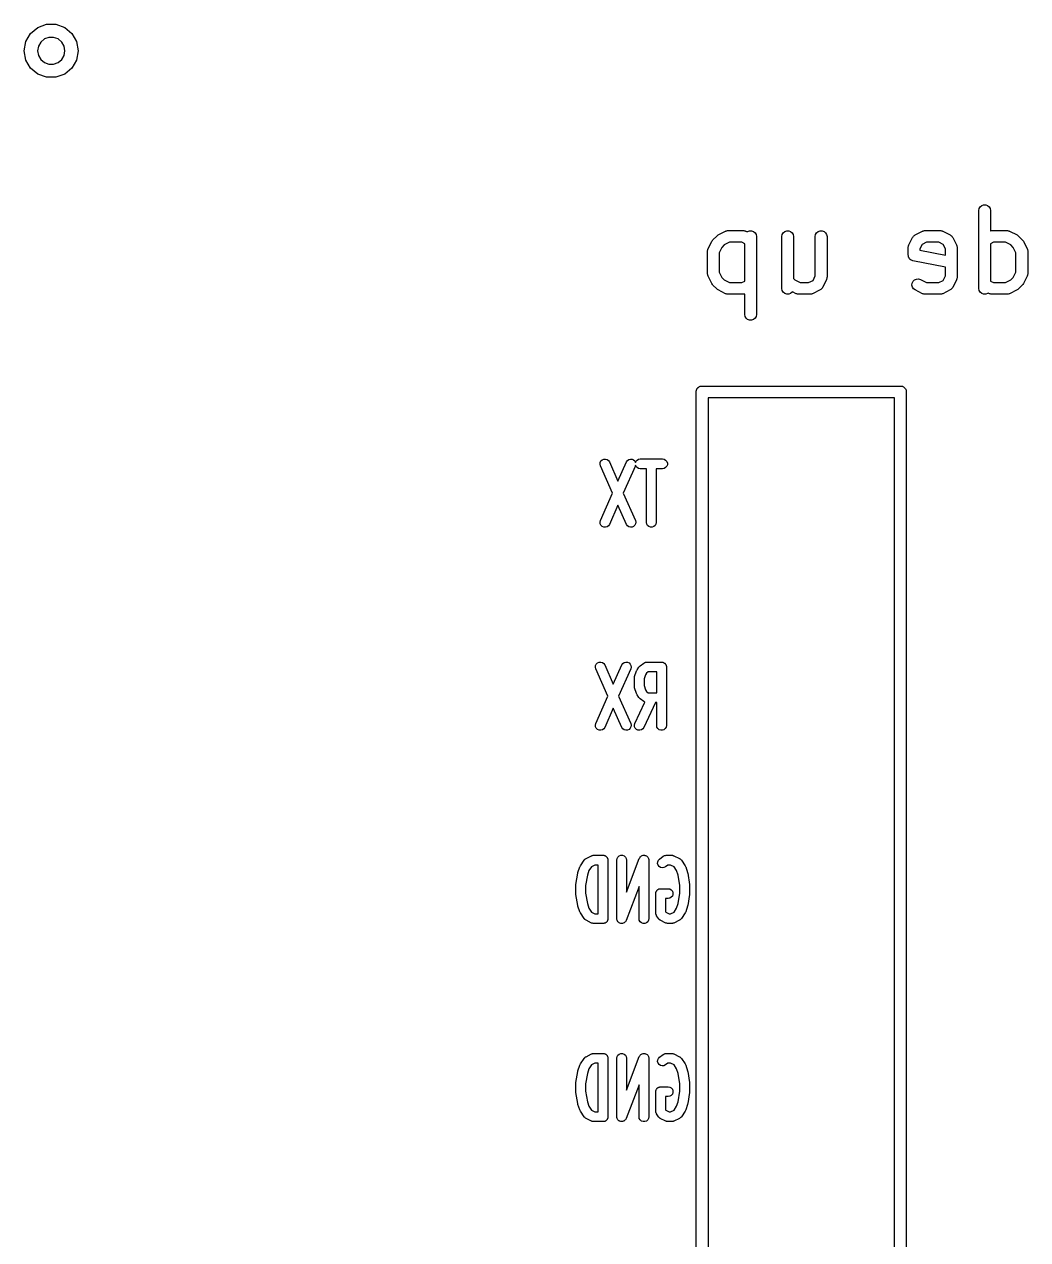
# Model space of a CAD drawing. Extents: x 61 to 195, y -137 to -62.
# Drawn here: x 166.91 to 179.76, y -82.64 to -67.06 of the extents above; entities that cross this region are included whole.
import ezdxf

# ---------------------------------------------------------------- set-up
doc = ezdxf.new("R2010")
doc.units = 0
doc.header["$MEASUREMENT"] = 0
doc.layers.add('BLACK', color=7, linetype='CONTINUOUS')

msp = doc.modelspace()

# ---------------------------------------------------------------- linework, layer by layer
at = {"layer": 'BLACK', "linetype": 'CONTINUOUS'}
for p, q in [((166.986, -67.1782), (167.077, -67.1012)), ((167.077, -67.1012), (167.19, -67.0602)), ((167.19, -67.0602), (167.31, -67.0602)), ((167.31, -67.0602), (167.422, -67.1012)), ((167.422, -67.1012), (167.514, -67.1782)), ((166.905, -67.4), (166.926, -67.282)), ((166.926, -67.282), (166.986, -67.1782)), ((167.116, -67.2875), (167.086, -67.3401)), ((167.162, -67.2484), (167.116, -67.2875)), ((167.22, -67.2277), (167.162, -67.2484)), ((167.28, -67.2277), (167.22, -67.2277)), ((167.338, -67.2484), (167.28, -67.2277)), ((167.384, -67.2875), (167.338, -67.2484)), ((167.414, -67.3401), (167.384, -67.2875)), ((167.514, -67.1782), (167.574, -67.282)), ((167.574, -67.282), (167.595, -67.4)), ((166.926, -67.518), (166.905, -67.4)), ((167.086, -67.3401), (167.075, -67.4)), ((167.075, -67.4), (167.086, -67.4599)), ((167.086, -67.4599), (167.116, -67.5125)), ((167.384, -67.5125), (167.414, -67.4599)), ((167.425, -67.4), (167.414, -67.3401)), ((167.414, -67.4599), (167.425, -67.4)), ((167.595, -67.4), (167.574, -67.518)), ((166.986, -67.6218), (166.926, -67.518)), ((167.116, -67.5125), (167.162, -67.5516)), ((167.162, -67.5516), (167.22, -67.5723)), ((167.22, -67.5723), (167.28, -67.5723)), ((167.28, -67.5723), (167.338, -67.5516)), ((167.338, -67.5516), (167.384, -67.5125)), ((167.574, -67.518), (167.514, -67.6218)), ((167.077, -67.6988), (166.986, -67.6218)), ((167.19, -67.7398), (167.077, -67.6988)), ((167.31, -67.7398), (167.19, -67.7398)), ((167.422, -67.6988), (167.31, -67.7398)), ((167.514, -67.6218), (167.422, -67.6988)), ((179.135, -69.4464), (179.14, -69.4207)), ((179.135, -70.4464), (179.135, -69.4464)), ((179.14, -69.4207), (179.153, -69.3982)), ((179.153, -69.3982), (179.173, -69.3814)), ((179.173, -69.3814), (179.197, -69.3725)), ((179.197, -69.3725), (179.223, -69.3725)), ((179.223, -69.3725), (179.248, -69.3814)), ((179.248, -69.3814), (179.268, -69.3982)), ((179.268, -69.3982), (179.281, -69.4207)), ((179.281, -69.4207), (179.285, -69.4464)), ((179.285, -69.4464), (179.285, -69.7083)), ((175.729, -69.8219), (175.776, -69.7743)), ((175.776, -69.7743), (175.786, -69.7674)), ((175.786, -69.7674), (175.796, -69.7603)), ((175.796, -69.7603), (175.891, -69.7126)), ((175.891, -69.7126), (175.895, -69.7114)), ((175.895, -69.7114), (175.899, -69.7092)), ((175.899, -69.7092), (175.907, -69.7077)), ((175.907, -69.7077), (175.916, -69.7052)), ((175.916, -69.7052), (175.92, -69.7055)), ((175.92, -69.7055), (175.924, -69.7047)), ((175.924, -69.7047), (176.115, -69.7047)), ((176.115, -69.7047), (176.119, -69.7055)), ((176.119, -69.7055), (176.124, -69.7052)), ((176.124, -69.7052), (176.132, -69.7077)), ((176.132, -69.7077), (176.141, -69.7092)), ((176.141, -69.7092), (176.144, -69.7114)), ((176.144, -69.7114), (176.148, -69.7126)), ((176.148, -69.7126), (176.165, -69.721)), ((176.165, -69.721), (176.173, -69.7148)), ((176.173, -69.7148), (176.197, -69.7059)), ((176.197, -69.7059), (176.223, -69.7059)), ((176.223, -69.7059), (176.248, -69.7148)), ((176.248, -69.7148), (176.268, -69.7315)), ((176.268, -69.7315), (176.281, -69.7541)), ((176.281, -69.7541), (176.285, -69.7797)), ((176.285, -69.7797), (176.285, -70.7797)), ((176.611, -69.7797), (176.616, -69.7541)), ((176.611, -70.4464), (176.611, -69.7797)), ((176.616, -69.7541), (176.629, -69.7315)), ((176.629, -69.7315), (176.649, -69.7148)), ((176.649, -69.7148), (176.673, -69.7059)), ((176.673, -69.7059), (176.699, -69.7059)), ((176.699, -69.7059), (176.724, -69.7148)), ((176.724, -69.7148), (176.744, -69.7315)), ((176.744, -69.7315), (176.757, -69.7541)), ((176.757, -69.7541), (176.761, -69.7797)), ((176.761, -69.7797), (176.761, -70.3201)), ((177.04, -69.7797), (177.044, -69.7541)), ((177.04, -70.2858), (177.04, -69.7797)), ((177.044, -69.7541), (177.057, -69.7315)), ((177.057, -69.7315), (177.077, -69.7148)), ((177.077, -69.7148), (177.102, -69.7059)), ((177.102, -69.7059), (177.128, -69.7059)), ((177.128, -69.7059), (177.152, -69.7148)), ((177.152, -69.7148), (177.172, -69.7315)), ((177.172, -69.7315), (177.185, -69.7541)), ((177.185, -69.7541), (177.19, -69.7797)), ((177.19, -69.7797), (177.19, -70.3035)), ((178.238, -69.889), (178.286, -69.7938)), ((178.286, -69.7938), (178.292, -69.785)), ((178.292, -69.785), (178.299, -69.7758)), ((178.299, -69.7758), (178.3, -69.7745)), ((178.3, -69.7745), (178.301, -69.7729)), ((178.301, -69.7729), (178.311, -69.7668)), ((178.311, -69.7668), (178.319, -69.7603)), ((178.319, -69.7603), (178.415, -69.7126)), ((178.415, -69.7126), (178.419, -69.7114)), ((178.419, -69.7114), (178.423, -69.7092)), ((178.423, -69.7092), (178.431, -69.7077)), ((178.431, -69.7077), (178.44, -69.7052)), ((178.44, -69.7052), (178.444, -69.7055)), ((178.444, -69.7055), (178.448, -69.7047)), ((178.448, -69.7047), (178.639, -69.7047)), ((178.639, -69.7047), (178.643, -69.7055)), ((178.643, -69.7055), (178.647, -69.7052)), ((178.647, -69.7052), (178.656, -69.7077)), ((178.656, -69.7077), (178.664, -69.7092)), ((178.664, -69.7092), (178.668, -69.7114)), ((178.668, -69.7114), (178.672, -69.7126)), ((178.672, -69.7126), (178.768, -69.7603)), ((178.768, -69.7603), (178.776, -69.7668)), ((178.776, -69.7668), (178.786, -69.7729)), ((178.786, -69.7729), (178.787, -69.7745)), ((178.787, -69.7745), (178.788, -69.7758)), ((178.788, -69.7758), (178.795, -69.785)), ((178.795, -69.785), (178.801, -69.7938)), ((178.801, -69.7938), (178.849, -69.889)), ((179.285, -69.7083), (179.288, -69.7077)), ((179.288, -69.7077), (179.297, -69.7052)), ((179.297, -69.7052), (179.301, -69.7055)), ((179.301, -69.7055), (179.305, -69.7047)), ((179.305, -69.7047), (179.496, -69.7047)), ((179.496, -69.7047), (179.5, -69.7055)), ((179.5, -69.7055), (179.504, -69.7052)), ((179.504, -69.7052), (179.513, -69.7077)), ((179.513, -69.7077), (179.522, -69.7092)), ((179.522, -69.7092), (179.525, -69.7114)), ((179.525, -69.7114), (179.529, -69.7126)), ((179.529, -69.7126), (179.625, -69.7603)), ((179.625, -69.7603), (179.634, -69.7674)), ((179.634, -69.7674), (179.644, -69.7743)), ((179.644, -69.7743), (179.692, -69.8219)), ((175.659, -69.9616), (175.662, -69.9532)), ((175.662, -69.9532), (175.663, -69.9445)), ((175.663, -69.9445), (175.666, -69.9408)), ((175.666, -69.9408), (175.667, -69.9366)), ((175.667, -69.9366), (175.715, -69.8414)), ((175.715, -69.8414), (175.722, -69.8318)), ((175.722, -69.8318), (175.729, -69.8219)), ((175.843, -69.9194), (175.809, -69.9879)), ((175.874, -69.889), (175.843, -69.9194)), ((175.942, -69.8547), (175.874, -69.889)), ((176.097, -69.8547), (175.942, -69.8547)), ((176.135, -69.8737), (176.097, -69.8547)), ((176.135, -70.3524), (176.135, -69.8737)), ((178.23, -69.9226), (178.231, -69.9183)), ((178.23, -70.0178), (178.23, -69.9226)), ((178.231, -69.914), (178.233, -69.9056)), ((178.231, -69.9183), (178.231, -69.914)), ((178.233, -69.9056), (178.235, -69.8969)), ((178.235, -69.8969), (178.237, -69.8932)), ((178.237, -69.8932), (178.238, -69.889)), ((178.409, -69.8832), (178.38, -69.9403)), ((178.38, -69.9403), (178.38, -69.9563)), ((178.466, -69.8547), (178.409, -69.8832)), ((178.621, -69.8547), (178.466, -69.8547)), ((178.678, -69.8832), (178.621, -69.8547)), ((178.707, -69.9403), (178.678, -69.8832)), ((178.707, -70.0216), (178.707, -69.9403)), ((178.849, -69.889), (178.85, -69.8932)), ((178.85, -69.8932), (178.852, -69.8969)), ((178.852, -69.8969), (178.854, -69.9056)), ((178.854, -69.9056), (178.856, -69.914)), ((178.856, -69.914), (178.856, -69.9183)), ((178.856, -69.9183), (178.857, -69.9226)), ((178.857, -69.9226), (178.857, -70.3035)), ((179.323, -69.8547), (179.285, -69.8737)), ((179.285, -69.8737), (179.285, -70.3524)), ((179.478, -69.8547), (179.323, -69.8547)), ((179.547, -69.889), (179.478, -69.8547)), ((179.577, -69.9194), (179.547, -69.889)), ((179.611, -69.9879), (179.577, -69.9194)), ((179.692, -69.8219), (179.699, -69.8318)), ((179.699, -69.8318), (179.706, -69.8414)), ((179.706, -69.8414), (179.753, -69.9366)), ((179.753, -69.9366), (179.755, -69.9408)), ((179.755, -69.9408), (179.757, -69.9445)), ((179.757, -69.9445), (179.758, -69.9532)), ((179.758, -69.9532), (179.761, -69.9616)), ((175.66, -69.9659), (175.659, -69.9616)), ((175.659, -69.9702), (175.66, -69.9659)), ((175.659, -70.2559), (175.659, -69.9702)), ((175.809, -69.9879), (175.809, -70.2382)), ((178.233, -70.0298), (178.23, -70.0178)), ((178.234, -70.0418), (178.233, -70.0298)), ((178.235, -70.0426), (178.234, -70.0418)), ((178.235, -70.0435), (178.235, -70.0426)), ((178.241, -70.054), (178.235, -70.0435)), ((178.247, -70.0647), (178.241, -70.054)), ((178.248, -70.0653), (178.247, -70.0647)), ((178.248, -70.066), (178.248, -70.0653)), ((178.257, -70.0738), (178.248, -70.066)), ((178.266, -70.0819), (178.257, -70.0738)), ((178.267, -70.0822), (178.266, -70.0819)), ((178.268, -70.0828), (178.267, -70.0822)), ((178.279, -70.0869), (178.268, -70.0828)), ((178.291, -70.0914), (178.279, -70.0869)), ((178.707, -70.1745), (178.291, -70.0914)), ((178.38, -69.9563), (178.707, -70.0216)), ((179.611, -70.2382), (179.611, -69.9879)), ((179.761, -69.9616), (179.761, -69.9659)), ((179.761, -69.9659), (179.761, -69.9702)), ((179.761, -69.9702), (179.761, -70.2559)), ((175.66, -70.2602), (175.659, -70.2559)), ((175.659, -70.2645), (175.66, -70.2602)), ((175.662, -70.2729), (175.659, -70.2645)), ((175.809, -70.2382), (175.843, -70.3067)), ((178.707, -70.2858), (178.707, -70.1745)), ((179.577, -70.3067), (179.611, -70.2382)), ((179.761, -70.2645), (179.758, -70.2729)), ((179.761, -70.2559), (179.761, -70.2602)), ((179.761, -70.2602), (179.761, -70.2645)), ((175.663, -70.2816), (175.662, -70.2729)), ((175.666, -70.2853), (175.663, -70.2816)), ((175.667, -70.2894), (175.666, -70.2853)), ((175.715, -70.3847), (175.667, -70.2894)), ((175.722, -70.3943), (175.715, -70.3847)), ((175.729, -70.4042), (175.722, -70.3943)), ((175.776, -70.4518), (175.729, -70.4042)), ((175.843, -70.3067), (175.874, -70.3371)), ((175.874, -70.3371), (175.942, -70.3714)), ((175.942, -70.3714), (176.097, -70.3714)), ((176.097, -70.3714), (176.135, -70.3524)), ((176.761, -70.3201), (176.778, -70.3371)), ((176.778, -70.3371), (176.847, -70.3714)), ((176.847, -70.3714), (176.954, -70.3714)), ((176.954, -70.3714), (177.011, -70.3429)), ((177.011, -70.3429), (177.04, -70.2858)), ((177.182, -70.3371), (177.134, -70.4323)), ((177.183, -70.3329), (177.182, -70.3371)), ((177.185, -70.3292), (177.183, -70.3329)), ((177.187, -70.3205), (177.185, -70.3292)), ((177.189, -70.3121), (177.187, -70.3205)), ((177.19, -70.3035), (177.189, -70.3078)), ((177.189, -70.3078), (177.189, -70.3121)), ((178.278, -70.4033), (178.281, -70.3774)), ((178.284, -70.4286), (178.278, -70.4033)), ((178.281, -70.3774), (178.293, -70.3541)), ((178.293, -70.3541), (178.312, -70.3362)), ((178.312, -70.3362), (178.336, -70.3258)), ((178.336, -70.3258), (178.362, -70.3243)), ((178.362, -70.3243), (178.387, -70.3317)), ((178.387, -70.3317), (178.466, -70.3714)), ((178.466, -70.3714), (178.621, -70.3714)), ((178.621, -70.3714), (178.678, -70.3429)), ((178.678, -70.3429), (178.707, -70.2858)), ((178.849, -70.3371), (178.801, -70.4323)), ((178.85, -70.3329), (178.849, -70.3371)), ((178.852, -70.3292), (178.85, -70.3329)), ((178.854, -70.3205), (178.852, -70.3292)), ((178.856, -70.3121), (178.854, -70.3205)), ((178.857, -70.3035), (178.856, -70.3078)), ((178.856, -70.3078), (178.856, -70.3121)), ((179.285, -70.3524), (179.323, -70.3714)), ((179.323, -70.3714), (179.478, -70.3714)), ((179.478, -70.3714), (179.547, -70.3371)), ((179.547, -70.3371), (179.577, -70.3067)), ((179.692, -70.4042), (179.644, -70.4518)), ((179.699, -70.3943), (179.692, -70.4042)), ((179.706, -70.3847), (179.699, -70.3943)), ((179.753, -70.2894), (179.706, -70.3847)), ((179.755, -70.2853), (179.753, -70.2894)), ((179.757, -70.2816), (179.755, -70.2853)), ((179.758, -70.2729), (179.757, -70.2816)), ((175.786, -70.4587), (175.776, -70.4518)), ((175.796, -70.4658), (175.786, -70.4587)), ((175.891, -70.5135), (175.796, -70.4658)), ((175.895, -70.5147), (175.891, -70.5135)), ((175.899, -70.5169), (175.895, -70.5147)), ((175.907, -70.5184), (175.899, -70.5169)), ((175.916, -70.5209), (175.907, -70.5184)), ((175.92, -70.5206), (175.916, -70.5209)), ((175.924, -70.5214), (175.92, -70.5206)), ((176.115, -70.5214), (175.924, -70.5214)), ((176.119, -70.5206), (176.115, -70.5214)), ((176.124, -70.5209), (176.119, -70.5206)), ((176.132, -70.5184), (176.124, -70.5209)), ((176.135, -70.5178), (176.132, -70.5184)), ((176.135, -70.7797), (176.135, -70.5178)), ((176.616, -70.472), (176.611, -70.4464)), ((176.629, -70.4946), (176.616, -70.472)), ((176.649, -70.5113), (176.629, -70.4946)), ((176.673, -70.5202), (176.649, -70.5113)), ((176.699, -70.5202), (176.673, -70.5202)), ((176.724, -70.5113), (176.699, -70.5202)), ((176.744, -70.4946), (176.724, -70.5113)), ((176.747, -70.4891), (176.744, -70.4946)), ((176.796, -70.5135), (176.747, -70.4891)), ((176.8, -70.5147), (176.796, -70.5135)), ((176.804, -70.5169), (176.8, -70.5147)), ((176.812, -70.5184), (176.804, -70.5169)), ((176.821, -70.5209), (176.812, -70.5184)), ((176.825, -70.5206), (176.821, -70.5209)), ((176.829, -70.5214), (176.825, -70.5206)), ((176.972, -70.5214), (176.829, -70.5214)), ((176.976, -70.5206), (176.972, -70.5214)), ((176.981, -70.5209), (176.976, -70.5206)), ((176.989, -70.5184), (176.981, -70.5209)), ((176.998, -70.5169), (176.989, -70.5184)), ((177.001, -70.5147), (176.998, -70.5169)), ((177.006, -70.5135), (177.001, -70.5147)), ((177.101, -70.4658), (177.006, -70.5135)), ((177.11, -70.4593), (177.101, -70.4658)), ((177.119, -70.4532), (177.11, -70.4593)), ((177.12, -70.4516), (177.119, -70.4532)), ((177.122, -70.4503), (177.12, -70.4516)), ((177.128, -70.4411), (177.122, -70.4503)), ((177.134, -70.4323), (177.128, -70.4411)), ((178.299, -70.4503), (178.284, -70.4286)), ((178.319, -70.4658), (178.299, -70.4503)), ((178.415, -70.5135), (178.319, -70.4658)), ((178.419, -70.5147), (178.415, -70.5135)), ((178.423, -70.5169), (178.419, -70.5147)), ((178.431, -70.5184), (178.423, -70.5169)), ((178.44, -70.5209), (178.431, -70.5184)), ((178.444, -70.5206), (178.44, -70.5209)), ((178.448, -70.5214), (178.444, -70.5206)), ((178.639, -70.5214), (178.448, -70.5214)), ((178.643, -70.5206), (178.639, -70.5214)), ((178.647, -70.5209), (178.643, -70.5206)), ((178.656, -70.5184), (178.647, -70.5209)), ((178.664, -70.5169), (178.656, -70.5184)), ((178.668, -70.5147), (178.664, -70.5169)), ((178.672, -70.5135), (178.668, -70.5147)), ((178.768, -70.4658), (178.672, -70.5135)), ((178.776, -70.4593), (178.768, -70.4658)), ((178.786, -70.4532), (178.776, -70.4593)), ((178.787, -70.4516), (178.786, -70.4532)), ((178.788, -70.4503), (178.787, -70.4516)), ((178.795, -70.4411), (178.788, -70.4503)), ((178.801, -70.4323), (178.795, -70.4411)), ((179.14, -70.472), (179.135, -70.4464)), ((179.153, -70.4946), (179.14, -70.472)), ((179.173, -70.5113), (179.153, -70.4946)), ((179.197, -70.5202), (179.173, -70.5113)), ((179.223, -70.5202), (179.197, -70.5202)), ((179.248, -70.5113), (179.223, -70.5202)), ((179.255, -70.5051), (179.248, -70.5113)), ((179.272, -70.5135), (179.255, -70.5051)), ((179.276, -70.5147), (179.272, -70.5135)), ((179.28, -70.5169), (179.276, -70.5147)), ((179.288, -70.5184), (179.28, -70.5169)), ((179.297, -70.5209), (179.288, -70.5184)), ((179.301, -70.5206), (179.297, -70.5209)), ((179.305, -70.5214), (179.301, -70.5206)), ((179.496, -70.5214), (179.305, -70.5214)), ((179.5, -70.5206), (179.496, -70.5214)), ((179.504, -70.5209), (179.5, -70.5206)), ((179.513, -70.5184), (179.504, -70.5209)), ((179.522, -70.5169), (179.513, -70.5184)), ((179.525, -70.5147), (179.522, -70.5169)), ((179.529, -70.5135), (179.525, -70.5147)), ((179.625, -70.4658), (179.529, -70.5135)), ((179.634, -70.4587), (179.625, -70.4658)), ((179.644, -70.4518), (179.634, -70.4587)), ((176.14, -70.8054), (176.135, -70.7797)), ((176.153, -70.8279), (176.14, -70.8054)), ((176.173, -70.8447), (176.153, -70.8279)), ((176.197, -70.8536), (176.173, -70.8447)), ((176.223, -70.8536), (176.197, -70.8536)), ((176.248, -70.8447), (176.223, -70.8536)), ((176.268, -70.8279), (176.248, -70.8447)), ((176.281, -70.8054), (176.268, -70.8279)), ((176.285, -70.7797), (176.281, -70.8054)), ((175.515, -71.7588), (175.517, -71.7525)), ((175.515, -71.7654), (175.515, -71.7588)), ((175.515, -102.259), (175.515, -71.7654)), ((175.517, -71.7525), (175.518, -71.746)), ((175.518, -71.746), (175.522, -71.7402)), ((175.522, -71.7402), (175.524, -71.7339)), ((175.524, -71.7339), (175.528, -71.7288)), ((175.528, -71.7288), (175.532, -71.723)), ((175.532, -71.723), (175.537, -71.7188)), ((175.537, -71.7188), (175.541, -71.7137)), ((175.541, -71.7137), (175.547, -71.7103)), ((175.547, -71.7103), (175.552, -71.706)), ((175.552, -71.706), (175.558, -71.7038)), ((175.558, -71.7038), (175.564, -71.7004)), ((175.564, -71.7004), (175.571, -71.6993)), ((175.571, -71.6993), (175.577, -71.697)), ((175.577, -71.697), (175.583, -71.697)), ((175.583, -71.697), (175.583, -71.697)), ((175.583, -71.697), (178.137, -71.697)), ((178.137, -71.697), (178.143, -71.697)), ((178.137, -71.697), (178.137, -71.697)), ((178.143, -71.697), (178.149, -71.6993)), ((178.149, -71.6993), (178.156, -71.7004)), ((178.156, -71.7004), (178.162, -71.7038)), ((178.162, -71.7038), (178.168, -71.706)), ((178.168, -71.706), (178.173, -71.7103)), ((178.173, -71.7103), (178.179, -71.7137)), ((178.179, -71.7137), (178.183, -71.7188)), ((178.183, -71.7188), (178.188, -71.723)), ((178.188, -71.723), (178.192, -71.7288)), ((178.192, -71.7288), (178.196, -71.7339)), ((178.196, -71.7339), (178.198, -71.7402)), ((178.198, -71.7402), (178.202, -71.746)), ((178.202, -71.746), (178.203, -71.7525)), ((178.203, -71.7525), (178.205, -71.7588)), ((178.205, -71.7588), (178.205, -71.7654)), ((178.205, -71.7654), (178.205, -71.7654)), ((178.205, -71.7654), (178.205, -102.259)), ((175.665, -71.847), (175.665, -102.177)), ((178.055, -71.847), (175.665, -71.847)), ((178.055, -102.177), (178.055, -71.847)), ((174.282, -72.6991), (174.284, -72.6775)), ((174.287, -72.7202), (174.282, -72.6991)), ((174.284, -72.6775), (174.293, -72.658)), ((174.442, -73.0698), (174.287, -72.7202)), ((174.293, -72.658), (174.309, -72.6429)), ((174.309, -72.6429), (174.329, -72.6341)), ((174.329, -72.6341), (174.35, -72.6326)), ((174.35, -72.6326), (174.371, -72.6386)), ((174.371, -72.6386), (174.389, -72.6514)), ((174.389, -72.6514), (174.401, -72.6694)), ((174.401, -72.6694), (174.511, -72.9159)), ((174.511, -72.9159), (174.62, -72.6694)), ((174.734, -72.7202), (174.579, -73.0698)), ((174.62, -72.6694), (174.632, -72.6514)), ((174.632, -72.6514), (174.65, -72.6386)), ((174.65, -72.6386), (174.671, -72.6326)), ((174.671, -72.6326), (174.692, -72.6341)), ((174.692, -72.6341), (174.712, -72.6429)), ((174.712, -72.6429), (174.728, -72.658)), ((174.728, -72.658), (174.737, -72.6772)), ((174.737, -72.7109), (174.734, -72.7202)), ((174.737, -72.6772), (174.742, -72.6635)), ((174.742, -72.726), (174.737, -72.7109)), ((174.742, -72.6635), (174.756, -72.6469)), ((174.756, -72.7427), (174.742, -72.726)), ((174.756, -72.6469), (174.775, -72.6361)), ((174.775, -72.7535), (174.756, -72.7427)), ((174.775, -72.6361), (174.796, -72.6323)), ((174.796, -72.7573), (174.775, -72.7535)), ((174.796, -72.6323), (175.082, -72.6323)), ((174.877, -72.7573), (174.796, -72.7573)), ((174.877, -73.4448), (174.877, -72.7573)), ((175.082, -72.7573), (175.002, -72.7573)), ((175.002, -72.7573), (175.002, -73.4448)), ((175.082, -72.6323), (175.103, -72.6361)), ((175.103, -72.7535), (175.082, -72.7573)), ((175.103, -72.6361), (175.122, -72.6469)), ((175.122, -72.7427), (175.103, -72.7535)), ((175.122, -72.6469), (175.136, -72.6635)), ((175.136, -72.726), (175.122, -72.7427)), ((175.136, -72.6635), (175.144, -72.6839)), ((175.144, -72.7056), (175.136, -72.726)), ((175.144, -72.6839), (175.144, -72.7056)), ((174.287, -73.4194), (174.442, -73.0698)), ((174.579, -73.0698), (174.734, -73.4194)), ((174.511, -73.2237), (174.401, -73.4702)), ((174.62, -73.4702), (174.511, -73.2237)), ((174.282, -73.4405), (174.287, -73.4194)), ((174.284, -73.4621), (174.282, -73.4405)), ((174.293, -73.4816), (174.284, -73.4621)), ((174.309, -73.4966), (174.293, -73.4816)), ((174.329, -73.5054), (174.309, -73.4966)), ((174.35, -73.5069), (174.329, -73.5054)), ((174.371, -73.5009), (174.35, -73.5069)), ((174.389, -73.4882), (174.371, -73.5009)), ((174.401, -73.4702), (174.389, -73.4882)), ((174.632, -73.4882), (174.62, -73.4702)), ((174.65, -73.5009), (174.632, -73.4882)), ((174.671, -73.5069), (174.65, -73.5009)), ((174.692, -73.5054), (174.671, -73.5069)), ((174.712, -73.4966), (174.692, -73.5054)), ((174.728, -73.4816), (174.712, -73.4966)), ((174.737, -73.4621), (174.728, -73.4816)), ((174.734, -73.4194), (174.74, -73.4405)), ((174.74, -73.4405), (174.737, -73.4621)), ((174.88, -73.4662), (174.877, -73.4448)), ((174.891, -73.485), (174.88, -73.4662)), ((174.908, -73.4989), (174.891, -73.485)), ((174.928, -73.5063), (174.908, -73.4989)), ((174.95, -73.5063), (174.928, -73.5063)), ((174.97, -73.4989), (174.95, -73.5063)), ((174.987, -73.485), (174.97, -73.4989)), ((174.998, -73.4662), (174.987, -73.485)), ((175.002, -73.4448), (174.998, -73.4662)), ((174.234, -75.2615), (174.249, -75.2464)), ((174.249, -75.2464), (174.269, -75.2376)), ((174.269, -75.2376), (174.291, -75.2361)), ((174.291, -75.2361), (174.312, -75.2421)), ((174.312, -75.2421), (174.329, -75.2549)), ((174.573, -75.2549), (174.59, -75.2421)), ((174.59, -75.2421), (174.611, -75.2361)), ((174.611, -75.2361), (174.633, -75.2376)), ((174.633, -75.2376), (174.653, -75.2464)), ((174.653, -75.2464), (174.668, -75.2615)), ((174.794, -75.284), (174.842, -75.2483)), ((174.842, -75.2483), (174.85, -75.2441)), ((174.85, -75.2441), (174.858, -75.2396)), ((174.858, -75.2396), (174.86, -75.2393)), ((174.86, -75.2393), (174.861, -75.2385)), ((174.861, -75.2385), (174.871, -75.2374)), ((174.871, -75.2374), (174.88, -75.2358)), ((174.88, -75.2358), (175.07, -75.2358)), ((175.07, -75.2358), (175.075, -75.2367)), ((175.075, -75.2367), (175.081, -75.2367)), ((175.081, -75.2367), (175.086, -75.2386)), ((175.086, -75.2386), (175.091, -75.2396)), ((175.091, -75.2396), (175.096, -75.2423)), ((175.096, -75.2423), (175.101, -75.2442)), ((175.101, -75.2442), (175.105, -75.2477)), ((175.105, -75.2477), (175.11, -75.2504)), ((175.11, -75.2504), (175.114, -75.2546)), ((174.222, -75.3026), (174.224, -75.281)), ((174.227, -75.3237), (174.222, -75.3026)), ((174.224, -75.281), (174.234, -75.2615)), ((174.383, -75.6733), (174.227, -75.3237)), ((174.329, -75.2549), (174.341, -75.2729)), ((174.341, -75.2729), (174.451, -75.5194)), ((174.451, -75.5194), (174.561, -75.2729)), ((174.675, -75.3237), (174.519, -75.6733)), ((174.561, -75.2729), (174.573, -75.2549)), ((174.668, -75.2615), (174.678, -75.281)), ((174.68, -75.3026), (174.675, -75.3237)), ((174.678, -75.281), (174.68, -75.3026)), ((174.725, -75.4214), (174.749, -75.3499)), ((174.749, -75.3499), (174.753, -75.3426)), ((174.753, -75.3426), (174.756, -75.335)), ((174.756, -75.335), (174.78, -75.2993)), ((174.78, -75.2993), (174.787, -75.2918)), ((174.787, -75.2918), (174.794, -75.284)), ((174.865, -75.3974), (174.847, -75.4513)), ((174.878, -75.3776), (174.865, -75.3974)), ((174.9, -75.3608), (174.878, -75.3776)), ((175.008, -75.3608), (174.9, -75.3608)), ((175.008, -75.6286), (175.008, -75.3608)), ((175.114, -75.2546), (175.118, -75.2581)), ((175.118, -75.2581), (175.121, -75.2628)), ((175.121, -75.2628), (175.124, -75.267)), ((175.124, -75.267), (175.126, -75.2722)), ((175.126, -75.2722), (175.129, -75.2769)), ((175.129, -75.2769), (175.13, -75.2823)), ((175.13, -75.2823), (175.132, -75.2874)), ((175.132, -75.2874), (175.132, -75.2929)), ((175.132, -75.2929), (175.133, -75.2983)), ((175.133, -75.2983), (175.133, -76.0483)), ((174.722, -75.4411), (174.724, -75.4313)), ((174.722, -75.5483), (174.722, -75.4411)), ((174.724, -75.5581), (174.722, -75.5483)), ((174.724, -75.4313), (174.725, -75.4214)), ((174.725, -75.568), (174.724, -75.5581)), ((174.847, -75.4513), (174.847, -75.5381)), ((174.847, -75.5381), (174.865, -75.592)), ((174.227, -76.0229), (174.383, -75.6733)), ((174.519, -75.6733), (174.675, -76.0229)), ((174.749, -75.6395), (174.725, -75.568)), ((174.753, -75.6468), (174.749, -75.6395)), ((174.756, -75.6544), (174.753, -75.6468)), ((174.78, -75.6901), (174.756, -75.6544)), ((174.787, -75.6977), (174.78, -75.6901)), ((174.794, -75.7054), (174.787, -75.6977)), ((174.842, -75.7411), (174.794, -75.7054)), ((174.865, -75.592), (174.878, -75.6119)), ((174.878, -75.6119), (174.9, -75.6286)), ((174.9, -75.6286), (175.008, -75.6286)), ((174.451, -75.8272), (174.341, -76.0737)), ((174.561, -76.0737), (174.451, -75.8272)), ((174.728, -76.0219), (174.855, -75.7482)), ((174.991, -75.7536), (174.841, -76.0747)), ((174.85, -75.7453), (174.842, -75.7411)), ((174.855, -75.7482), (174.85, -75.7453)), ((175.008, -75.7536), (174.991, -75.7536)), ((175.008, -76.0483), (175.008, -75.7536)), ((174.222, -76.044), (174.227, -76.0229)), ((174.675, -76.0229), (174.68, -76.044)), ((174.722, -76.0428), (174.728, -76.0219)), ((174.224, -76.0656), (174.222, -76.044)), ((174.234, -76.0851), (174.224, -76.0656)), ((174.249, -76.1001), (174.234, -76.0851)), ((174.269, -76.1089), (174.249, -76.1001)), ((174.291, -76.1104), (174.269, -76.1089)), ((174.312, -76.1044), (174.291, -76.1104)), ((174.329, -76.0917), (174.312, -76.1044)), ((174.341, -76.0737), (174.329, -76.0917)), ((174.573, -76.0917), (174.561, -76.0737)), ((174.59, -76.1044), (174.573, -76.0917)), ((174.611, -76.1104), (174.59, -76.1044)), ((174.633, -76.1089), (174.611, -76.1104)), ((174.653, -76.1001), (174.633, -76.1089)), ((174.668, -76.0851), (174.653, -76.1001)), ((174.678, -76.0656), (174.668, -76.0851)), ((174.68, -76.044), (174.678, -76.0656)), ((174.724, -76.0644), (174.722, -76.0428)), ((174.733, -76.0841), (174.724, -76.0644)), ((174.748, -76.0995), (174.733, -76.0841)), ((174.768, -76.1086), (174.748, -76.0995)), ((174.79, -76.1105), (174.768, -76.1086)), ((174.811, -76.1049), (174.79, -76.1105)), ((174.829, -76.0925), (174.811, -76.1049)), ((174.841, -76.0747), (174.829, -76.0925)), ((175.011, -76.0697), (175.008, -76.0483)), ((175.022, -76.0885), (175.011, -76.0697)), ((175.039, -76.1024), (175.022, -76.0885)), ((175.059, -76.1098), (175.039, -76.1024)), ((175.081, -76.1098), (175.059, -76.1098)), ((175.101, -76.1024), (175.081, -76.1098)), ((175.118, -76.0885), (175.101, -76.1024)), ((175.129, -76.0697), (175.118, -76.0885)), ((175.133, -76.0483), (175.129, -76.0697)), ((174.102, -77.7546), (174.173, -77.7189)), ((174.173, -77.7189), (174.177, -77.7179)), ((174.177, -77.7179), (174.18, -77.7161)), ((174.18, -77.7161), (174.187, -77.7148)), ((174.187, -77.7148), (174.194, -77.7127)), ((174.194, -77.7127), (174.197, -77.7129)), ((174.197, -77.7129), (174.201, -77.7123)), ((174.201, -77.7123), (174.32, -77.7123)), ((174.32, -77.7123), (174.325, -77.7132)), ((174.325, -77.7132), (174.331, -77.7132)), ((174.331, -77.7132), (174.336, -77.7151)), ((174.336, -77.7151), (174.341, -77.7161)), ((174.341, -77.7161), (174.346, -77.7188)), ((174.346, -77.7188), (174.351, -77.7207)), ((174.351, -77.7207), (174.355, -77.7242)), ((174.355, -77.7242), (174.36, -77.7269)), ((174.36, -77.7269), (174.364, -77.7311)), ((174.364, -77.7311), (174.368, -77.7346)), ((174.368, -77.7346), (174.371, -77.7393)), ((174.371, -77.7393), (174.374, -77.7435)), ((174.374, -77.7435), (174.376, -77.7487)), ((174.499, -77.7534), (174.51, -77.7346)), ((174.51, -77.7346), (174.527, -77.7207)), ((174.527, -77.7207), (174.547, -77.7132)), ((174.547, -77.7132), (174.569, -77.7132)), ((174.569, -77.7132), (174.589, -77.7207)), ((174.589, -77.7207), (174.606, -77.7346)), ((174.606, -77.7346), (174.617, -77.7534)), ((174.785, -77.7525), (174.791, -77.7436)), ((174.791, -77.7436), (174.796, -77.7346)), ((174.796, -77.7343), (174.797, -77.7339)), ((174.796, -77.7346), (174.796, -77.7343)), ((174.797, -77.7339), (174.805, -77.7273)), ((174.805, -77.7273), (174.813, -77.7207)), ((174.813, -77.7202), (174.823, -77.7168)), ((174.813, -77.7205), (174.813, -77.7202)), ((174.813, -77.7207), (174.813, -77.7205)), ((174.823, -77.7168), (174.833, -77.7132)), ((174.833, -77.7132), (174.834, -77.7131)), ((174.833, -77.7132), (174.833, -77.7132)), ((174.834, -77.7131), (174.844, -77.7132)), ((174.844, -77.7132), (174.855, -77.7132)), ((174.855, -77.7132), (174.855, -77.7134)), ((174.855, -77.7134), (174.856, -77.7134)), ((174.856, -77.7134), (174.865, -77.7171)), ((174.865, -77.7171), (174.875, -77.7207)), ((174.875, -77.7207), (174.875, -77.721)), ((174.875, -77.721), (174.876, -77.7211)), ((174.876, -77.7211), (174.884, -77.7279)), ((174.884, -77.7279), (174.892, -77.7346)), ((174.892, -77.7346), (174.892, -77.735)), ((174.892, -77.735), (174.892, -77.7353)), ((174.892, -77.7353), (174.897, -77.7444)), ((174.897, -77.7444), (174.903, -77.7534)), ((175.044, -77.7605), (175.092, -77.7248)), ((175.092, -77.7248), (175.1, -77.7206)), ((175.1, -77.7206), (175.108, -77.7161)), ((175.108, -77.7161), (175.11, -77.7158)), ((175.11, -77.7158), (175.111, -77.715)), ((175.111, -77.715), (175.121, -77.7139)), ((175.121, -77.7139), (175.13, -77.7123)), ((175.13, -77.7123), (175.201, -77.7123)), ((175.201, -77.7123), (175.205, -77.7129)), ((175.205, -77.7129), (175.208, -77.7127)), ((175.208, -77.7127), (175.215, -77.7148)), ((175.215, -77.7148), (175.222, -77.7161)), ((175.222, -77.7161), (175.225, -77.7179)), ((175.225, -77.7179), (175.229, -77.7189)), ((175.229, -77.7189), (175.3, -77.7546)), ((173.999, -77.9336), (174.023, -77.8622)), ((174.023, -77.8622), (174.027, -77.8549)), ((174.027, -77.8549), (174.03, -77.8473)), ((174.03, -77.8473), (174.078, -77.7758)), ((174.078, -77.7758), (174.081, -77.772)), ((174.081, -77.772), (174.084, -77.7675)), ((174.084, -77.7675), (174.089, -77.7642)), ((174.089, -77.7642), (174.093, -77.7601)), ((174.093, -77.7601), (174.097, -77.7578)), ((174.097, -77.7578), (174.102, -77.7546)), ((174.172, -77.859), (174.139, -77.9096)), ((174.216, -77.8373), (174.172, -77.859)), ((174.258, -77.8373), (174.216, -77.8373)), ((174.258, -78.4623), (174.258, -77.8373)), ((174.376, -77.7487), (174.379, -77.7534)), ((174.379, -77.7534), (174.38, -77.7588)), ((174.38, -77.7588), (174.382, -77.7639)), ((174.382, -77.7639), (174.382, -77.7694)), ((174.382, -77.7694), (174.383, -77.7748)), ((174.383, -77.7748), (174.383, -78.5248)), ((174.496, -77.7748), (174.499, -77.7534)), ((174.496, -78.5248), (174.496, -77.7748)), ((174.617, -77.7534), (174.621, -77.7748)), ((174.621, -78.1852), (174.785, -77.7525)), ((174.621, -77.7748), (174.621, -78.1852)), ((174.903, -77.7534), (174.903, -77.7539)), ((174.903, -77.7539), (174.903, -77.7543)), ((174.903, -77.7543), (174.905, -77.7645)), ((174.905, -77.7645), (174.906, -77.7748)), ((174.906, -77.7748), (174.906, -78.5248)), ((175.02, -77.818), (175.021, -77.7963)), ((175.026, -77.8387), (175.02, -77.818)), ((175.021, -77.7963), (175.03, -77.7763)), ((175.039, -77.8561), (175.026, -77.8387)), ((175.03, -77.7763), (175.044, -77.7605)), ((175.057, -77.868), (175.039, -77.8561)), ((175.079, -77.8729), (175.057, -77.868)), ((175.1, -77.8703), (175.079, -77.8729)), ((175.119, -77.8605), (175.1, -77.8703)), ((175.15, -77.8373), (175.119, -77.8605)), ((175.186, -77.8373), (175.15, -77.8373)), ((175.23, -77.859), (175.186, -77.8373)), ((175.263, -77.9096), (175.23, -77.859)), ((175.3, -77.7546), (175.305, -77.7578)), ((175.305, -77.7578), (175.309, -77.7601)), ((175.309, -77.7601), (175.313, -77.7642)), ((175.313, -77.7642), (175.318, -77.7675)), ((175.318, -77.7675), (175.321, -77.772)), ((175.321, -77.772), (175.324, -77.7758)), ((175.324, -77.7758), (175.372, -77.8473)), ((175.372, -77.8473), (175.375, -77.8549)), ((175.375, -77.8549), (175.379, -77.8622)), ((175.379, -77.8622), (175.403, -77.9336)), ((173.973, -78.0859), (173.996, -77.9431)), ((173.996, -77.9431), (173.998, -77.9385)), ((173.998, -77.9385), (173.999, -77.9336)), ((174.119, -77.9685), (174.097, -78.1014)), ((174.139, -77.9096), (174.119, -77.9685)), ((175.283, -77.9685), (175.263, -77.9096)), ((175.305, -78.1014), (175.283, -77.9685)), ((175.403, -77.9336), (175.404, -77.9385)), ((175.404, -77.9385), (175.406, -77.9431)), ((175.406, -77.9431), (175.429, -78.0859)), ((173.972, -78.0962), (173.973, -78.0911)), ((173.972, -78.2034), (173.972, -78.0962)), ((173.973, -78.2085), (173.972, -78.2034)), ((173.973, -78.0911), (173.973, -78.0859)), ((173.973, -78.2136), (173.973, -78.2085)), ((174.097, -78.1014), (174.097, -78.1982)), ((174.097, -78.1982), (174.119, -78.3311)), ((174.781, -78.1144), (174.617, -78.547)), ((174.781, -78.5248), (174.781, -78.1144)), ((174.996, -78.2034), (174.997, -78.198)), ((174.996, -78.4534), (174.996, -78.2034)), ((174.997, -78.1925), (174.998, -78.1874)), ((174.997, -78.198), (174.997, -78.1925)), ((174.998, -78.1874), (174.999, -78.182)), ((174.999, -78.182), (175.002, -78.1772)), ((175.002, -78.1772), (175.004, -78.1721)), ((175.004, -78.1721), (175.008, -78.1679)), ((175.008, -78.1679), (175.01, -78.1632)), ((175.01, -78.1632), (175.014, -78.1597)), ((175.014, -78.1597), (175.018, -78.1555)), ((175.018, -78.1555), (175.023, -78.1527)), ((175.023, -78.1527), (175.027, -78.1492)), ((175.027, -78.1492), (175.032, -78.1474)), ((175.032, -78.1474), (175.037, -78.1446)), ((175.037, -78.1446), (175.042, -78.1437)), ((175.042, -78.1437), (175.047, -78.1418)), ((175.047, -78.1418), (175.053, -78.1418)), ((175.053, -78.1418), (175.058, -78.1409)), ((175.058, -78.1409), (175.153, -78.1409)), ((175.153, -78.1409), (175.175, -78.1446)), ((175.175, -78.1446), (175.194, -78.1555)), ((175.194, -78.1555), (175.208, -78.1721)), ((175.208, -78.1721), (175.215, -78.1925)), ((175.215, -78.1925), (175.215, -78.2142)), ((175.283, -78.3311), (175.305, -78.1982)), ((175.305, -78.1982), (175.305, -78.1014)), ((175.429, -78.0859), (175.429, -78.0911)), ((175.429, -78.0911), (175.43, -78.0962)), ((175.43, -78.2034), (175.429, -78.2085)), ((175.429, -78.2085), (175.429, -78.2136)), ((175.43, -78.0962), (175.43, -78.2034)), ((173.996, -78.3565), (173.973, -78.2136)), ((173.998, -78.3611), (173.996, -78.3565)), ((173.999, -78.366), (173.998, -78.3611)), ((174.023, -78.4374), (173.999, -78.366)), ((174.119, -78.3311), (174.139, -78.3899)), ((175.153, -78.2659), (175.121, -78.2659)), ((175.121, -78.2659), (175.121, -78.4344)), ((175.175, -78.2621), (175.153, -78.2659)), ((175.194, -78.2512), (175.175, -78.2621)), ((175.208, -78.2346), (175.194, -78.2512)), ((175.215, -78.2142), (175.208, -78.2346)), ((175.263, -78.3899), (175.283, -78.3311)), ((175.403, -78.366), (175.379, -78.4374)), ((175.404, -78.3611), (175.403, -78.366)), ((175.406, -78.3565), (175.404, -78.3611)), ((175.429, -78.2136), (175.406, -78.3565)), ((174.027, -78.4447), (174.023, -78.4374)), ((174.03, -78.4523), (174.027, -78.4447)), ((174.078, -78.5237), (174.03, -78.4523)), ((174.081, -78.5276), (174.078, -78.5237)), ((174.139, -78.3899), (174.172, -78.4406)), ((174.172, -78.4406), (174.216, -78.4623)), ((174.216, -78.4623), (174.258, -78.4623)), ((174.997, -78.4607), (174.996, -78.4534)), ((174.997, -78.4681), (174.997, -78.4607)), ((174.999, -78.4713), (174.997, -78.4681)), ((174.999, -78.4747), (174.999, -78.4713)), ((175.003, -78.4812), (174.999, -78.4747)), ((175.006, -78.488), (175.003, -78.4812)), ((175.03, -78.5237), (175.006, -78.488)), ((175.034, -78.5276), (175.03, -78.5237)), ((175.121, -78.4344), (175.125, -78.4406)), ((175.125, -78.4406), (175.168, -78.4623)), ((175.168, -78.4623), (175.186, -78.4623)), ((175.186, -78.4623), (175.23, -78.4406)), ((175.23, -78.4406), (175.263, -78.3899)), ((175.324, -78.5237), (175.321, -78.5276)), ((175.372, -78.4523), (175.324, -78.5237)), ((175.375, -78.4447), (175.372, -78.4523)), ((175.379, -78.4374), (175.375, -78.4447)), ((174.084, -78.532), (174.081, -78.5276)), ((174.089, -78.5354), (174.084, -78.532)), ((174.093, -78.5394), (174.089, -78.5354)), ((174.097, -78.5418), (174.093, -78.5394)), ((174.102, -78.545), (174.097, -78.5418)), ((174.173, -78.5807), (174.102, -78.545)), ((174.177, -78.5817), (174.173, -78.5807)), ((174.18, -78.5835), (174.177, -78.5817)), ((174.187, -78.5848), (174.18, -78.5835)), ((174.194, -78.5869), (174.187, -78.5848)), ((174.197, -78.5867), (174.194, -78.5869)), ((174.201, -78.5873), (174.197, -78.5867)), ((174.32, -78.5873), (174.201, -78.5873)), ((174.325, -78.5863), (174.32, -78.5873)), ((174.331, -78.5863), (174.325, -78.5863)), ((174.336, -78.5845), (174.331, -78.5863)), ((174.341, -78.5835), (174.336, -78.5845)), ((174.346, -78.5808), (174.341, -78.5835)), ((174.351, -78.5789), (174.346, -78.5808)), ((174.355, -78.5754), (174.351, -78.5789)), ((174.36, -78.5727), (174.355, -78.5754)), ((174.364, -78.5685), (174.36, -78.5727)), ((174.368, -78.565), (174.364, -78.5685)), ((174.371, -78.5602), (174.368, -78.565)), ((174.374, -78.556), (174.371, -78.5602)), ((174.376, -78.5509), (174.374, -78.556)), ((174.379, -78.5462), (174.376, -78.5509)), ((174.38, -78.5408), (174.379, -78.5462)), ((174.382, -78.5356), (174.38, -78.5408)), ((174.383, -78.5248), (174.382, -78.5302)), ((174.382, -78.5302), (174.382, -78.5356)), ((174.497, -78.535), (174.496, -78.5248)), ((174.499, -78.5453), (174.497, -78.535)), ((174.499, -78.5457), (174.499, -78.5453)), ((174.499, -78.5462), (174.499, -78.5457)), ((174.505, -78.5552), (174.499, -78.5462)), ((174.51, -78.5642), (174.505, -78.5552)), ((174.51, -78.5646), (174.51, -78.5642)), ((174.51, -78.565), (174.51, -78.5646)), ((174.518, -78.5716), (174.51, -78.565)), ((174.526, -78.5784), (174.518, -78.5716)), ((174.527, -78.5786), (174.526, -78.5784)), ((174.527, -78.5789), (174.527, -78.5786)), ((174.537, -78.5825), (174.527, -78.5789)), ((174.546, -78.5862), (174.537, -78.5825)), ((174.547, -78.5862), (174.546, -78.5862)), ((174.547, -78.5863), (174.547, -78.5862)), ((174.558, -78.5863), (174.547, -78.5863)), ((174.568, -78.5865), (174.558, -78.5863)), ((174.569, -78.5863), (174.568, -78.5865)), ((174.579, -78.5828), (174.569, -78.5863)), ((174.569, -78.5863), (174.569, -78.5863)), ((174.589, -78.5794), (174.579, -78.5828)), ((174.597, -78.5722), (174.589, -78.5789)), ((174.589, -78.5789), (174.589, -78.5791)), ((174.589, -78.5791), (174.589, -78.5794)), ((174.605, -78.5657), (174.597, -78.5722)), ((174.606, -78.5653), (174.605, -78.5657)), ((174.611, -78.556), (174.606, -78.565)), ((174.606, -78.565), (174.606, -78.5653)), ((174.617, -78.547), (174.611, -78.556)), ((174.785, -78.5462), (174.781, -78.5248)), ((174.796, -78.565), (174.785, -78.5462)), ((174.813, -78.5789), (174.796, -78.565)), ((174.833, -78.5863), (174.813, -78.5789)), ((174.855, -78.5863), (174.833, -78.5863)), ((174.875, -78.5789), (174.855, -78.5863)), ((174.892, -78.565), (174.875, -78.5789)), ((174.903, -78.5462), (174.892, -78.565)), ((174.906, -78.5248), (174.903, -78.5462)), ((175.037, -78.532), (175.034, -78.5276)), ((175.041, -78.5354), (175.037, -78.532)), ((175.045, -78.5394), (175.041, -78.5354)), ((175.05, -78.5418), (175.045, -78.5394)), ((175.054, -78.545), (175.05, -78.5418)), ((175.125, -78.5807), (175.054, -78.545)), ((175.129, -78.5817), (175.125, -78.5807)), ((175.132, -78.5835), (175.129, -78.5817)), ((175.139, -78.5848), (175.132, -78.5835)), ((175.146, -78.5869), (175.139, -78.5848)), ((175.15, -78.5867), (175.146, -78.5869)), ((175.153, -78.5873), (175.15, -78.5867)), ((175.201, -78.5873), (175.153, -78.5873)), ((175.205, -78.5867), (175.201, -78.5873)), ((175.208, -78.5869), (175.205, -78.5867)), ((175.215, -78.5848), (175.208, -78.5869)), ((175.222, -78.5835), (175.215, -78.5848)), ((175.225, -78.5817), (175.222, -78.5835)), ((175.229, -78.5807), (175.225, -78.5817)), ((175.3, -78.545), (175.229, -78.5807)), ((175.305, -78.5418), (175.3, -78.545)), ((175.309, -78.5394), (175.305, -78.5418)), ((175.313, -78.5354), (175.309, -78.5394)), ((175.318, -78.532), (175.313, -78.5354)), ((175.321, -78.5276), (175.318, -78.532)), ((174.027, -80.3949), (174.03, -80.3873)), ((174.03, -80.3873), (174.078, -80.3158)), ((174.078, -80.3158), (174.081, -80.312)), ((174.081, -80.312), (174.084, -80.3075)), ((174.084, -80.3075), (174.089, -80.3042)), ((174.089, -80.3042), (174.093, -80.3001)), ((174.093, -80.3001), (174.097, -80.2978)), ((174.097, -80.2978), (174.102, -80.2946)), ((174.102, -80.2946), (174.173, -80.2589)), ((174.216, -80.3773), (174.172, -80.399)), ((174.173, -80.2589), (174.177, -80.2579)), ((174.177, -80.2579), (174.18, -80.2561)), ((174.18, -80.2561), (174.187, -80.2548)), ((174.187, -80.2548), (174.194, -80.2527)), ((174.194, -80.2527), (174.197, -80.2529)), ((174.197, -80.2529), (174.201, -80.2523)), ((174.201, -80.2523), (174.32, -80.2523)), ((174.258, -80.3773), (174.216, -80.3773)), ((174.258, -81.0023), (174.258, -80.3773)), ((174.32, -80.2523), (174.325, -80.2532)), ((174.325, -80.2532), (174.331, -80.2532)), ((174.331, -80.2532), (174.336, -80.2551)), ((174.336, -80.2551), (174.341, -80.2561)), ((174.341, -80.2561), (174.346, -80.2588)), ((174.346, -80.2588), (174.351, -80.2607)), ((174.351, -80.2607), (174.355, -80.2642)), ((174.355, -80.2642), (174.36, -80.2669)), ((174.36, -80.2669), (174.364, -80.2711)), ((174.364, -80.2711), (174.368, -80.2746)), ((174.368, -80.2746), (174.371, -80.2793)), ((174.371, -80.2793), (174.374, -80.2835)), ((174.374, -80.2835), (174.376, -80.2887)), ((174.376, -80.2887), (174.379, -80.2934)), ((174.379, -80.2934), (174.38, -80.2988)), ((174.38, -80.2988), (174.382, -80.3039)), ((174.382, -80.3039), (174.382, -80.3094)), ((174.382, -80.3094), (174.383, -80.3148)), ((174.383, -80.3148), (174.383, -81.0648)), ((174.496, -80.3148), (174.499, -80.2934)), ((174.496, -81.0648), (174.496, -80.3148)), ((174.499, -80.2934), (174.51, -80.2746)), ((174.51, -80.2746), (174.527, -80.2607)), ((174.527, -80.2607), (174.547, -80.2532)), ((174.547, -80.2532), (174.569, -80.2532)), ((174.569, -80.2532), (174.589, -80.2607)), ((174.589, -80.2607), (174.606, -80.2746)), ((174.606, -80.2746), (174.617, -80.2934)), ((174.617, -80.2934), (174.621, -80.3148)), ((174.621, -80.7252), (174.785, -80.2925)), ((174.621, -80.3148), (174.621, -80.7252)), ((174.785, -80.2925), (174.791, -80.2836)), ((174.791, -80.2836), (174.796, -80.2746)), ((174.796, -80.2743), (174.797, -80.2739)), ((174.796, -80.2746), (174.796, -80.2743)), ((174.797, -80.2739), (174.805, -80.2673)), ((174.805, -80.2673), (174.813, -80.2607)), ((174.813, -80.2602), (174.823, -80.2568)), ((174.813, -80.2605), (174.813, -80.2602)), ((174.813, -80.2607), (174.813, -80.2605)), ((174.823, -80.2568), (174.833, -80.2532)), ((174.833, -80.2532), (174.834, -80.2531)), ((174.833, -80.2532), (174.833, -80.2532)), ((174.834, -80.2531), (174.844, -80.2532)), ((174.844, -80.2532), (174.855, -80.2532)), ((174.855, -80.2532), (174.855, -80.2534)), ((174.855, -80.2534), (174.856, -80.2534)), ((174.856, -80.2534), (174.865, -80.2571)), ((174.865, -80.2571), (174.875, -80.2607)), ((174.875, -80.2607), (174.875, -80.261)), ((174.875, -80.261), (174.876, -80.2611)), ((174.876, -80.2611), (174.884, -80.2679)), ((174.884, -80.2679), (174.892, -80.2746)), ((174.892, -80.2746), (174.892, -80.275)), ((174.892, -80.275), (174.892, -80.2753)), ((174.892, -80.2753), (174.897, -80.2844)), ((174.897, -80.2844), (174.903, -80.2934)), ((174.903, -80.2934), (174.903, -80.2939)), ((174.903, -80.2939), (174.903, -80.2943)), ((174.903, -80.2943), (174.905, -80.3045)), ((174.905, -80.3045), (174.906, -80.3148)), ((174.906, -80.3148), (174.906, -81.0648)), ((175.02, -80.358), (175.021, -80.3363)), ((175.026, -80.3787), (175.02, -80.358)), ((175.021, -80.3363), (175.03, -80.3163)), ((175.039, -80.3961), (175.026, -80.3787)), ((175.03, -80.3163), (175.044, -80.3005)), ((175.044, -80.3005), (175.092, -80.2648)), ((175.092, -80.2648), (175.1, -80.2606)), ((175.1, -80.2606), (175.108, -80.2561)), ((175.108, -80.2561), (175.11, -80.2558)), ((175.11, -80.2558), (175.111, -80.255)), ((175.111, -80.255), (175.121, -80.2539)), ((175.15, -80.3773), (175.119, -80.4005)), ((175.121, -80.2539), (175.13, -80.2523)), ((175.13, -80.2523), (175.201, -80.2523)), ((175.186, -80.3773), (175.15, -80.3773)), ((175.23, -80.399), (175.186, -80.3773)), ((175.201, -80.2523), (175.205, -80.2529)), ((175.205, -80.2529), (175.208, -80.2527)), ((175.208, -80.2527), (175.215, -80.2548)), ((175.215, -80.2548), (175.222, -80.2561)), ((175.222, -80.2561), (175.225, -80.2579)), ((175.225, -80.2579), (175.229, -80.2589)), ((175.229, -80.2589), (175.3, -80.2946)), ((175.3, -80.2946), (175.305, -80.2978)), ((175.305, -80.2978), (175.309, -80.3001)), ((175.309, -80.3001), (175.313, -80.3042)), ((175.313, -80.3042), (175.318, -80.3075)), ((175.318, -80.3075), (175.321, -80.312)), ((175.321, -80.312), (175.324, -80.3158)), ((175.324, -80.3158), (175.372, -80.3873)), ((175.372, -80.3873), (175.375, -80.3949)), ((173.973, -80.6259), (173.996, -80.4831)), ((173.996, -80.4831), (173.998, -80.4785)), ((173.998, -80.4785), (173.999, -80.4736)), ((173.999, -80.4736), (174.023, -80.4022)), ((174.023, -80.4022), (174.027, -80.3949)), ((174.119, -80.5085), (174.097, -80.6414)), ((174.139, -80.4496), (174.119, -80.5085)), ((174.172, -80.399), (174.139, -80.4496)), ((175.057, -80.408), (175.039, -80.3961)), ((175.079, -80.4129), (175.057, -80.408)), ((175.1, -80.4103), (175.079, -80.4129)), ((175.119, -80.4005), (175.1, -80.4103)), ((175.263, -80.4496), (175.23, -80.399)), ((175.283, -80.5085), (175.263, -80.4496)), ((175.305, -80.6414), (175.283, -80.5085)), ((175.375, -80.3949), (175.379, -80.4022)), ((175.379, -80.4022), (175.403, -80.4736)), ((175.403, -80.4736), (175.404, -80.4785)), ((175.404, -80.4785), (175.406, -80.4831)), ((175.406, -80.4831), (175.429, -80.6259)), ((173.972, -80.6362), (173.973, -80.6311)), ((173.972, -80.7434), (173.972, -80.6362)), ((173.973, -80.6311), (173.973, -80.6259)), ((174.097, -80.6414), (174.097, -80.7382)), ((174.781, -80.6544), (174.617, -81.087)), ((174.781, -81.0648), (174.781, -80.6544)), ((175.008, -80.7079), (175.01, -80.7032)), ((175.01, -80.7032), (175.014, -80.6997)), ((175.014, -80.6997), (175.018, -80.6955)), ((175.018, -80.6955), (175.023, -80.6927)), ((175.023, -80.6927), (175.027, -80.6892)), ((175.027, -80.6892), (175.032, -80.6874)), ((175.032, -80.6874), (175.037, -80.6846)), ((175.037, -80.6846), (175.042, -80.6837)), ((175.042, -80.6837), (175.047, -80.6818)), ((175.047, -80.6818), (175.053, -80.6818)), ((175.053, -80.6818), (175.058, -80.6809)), ((175.058, -80.6809), (175.153, -80.6809)), ((175.153, -80.6809), (175.175, -80.6846)), ((175.175, -80.6846), (175.194, -80.6955)), ((175.194, -80.6955), (175.208, -80.7121)), ((175.305, -80.7382), (175.305, -80.6414)), ((175.429, -80.6259), (175.429, -80.6311)), ((175.429, -80.6311), (175.43, -80.6362)), ((175.43, -80.6362), (175.43, -80.7434)), ((173.973, -80.7485), (173.972, -80.7434)), ((173.973, -80.7536), (173.973, -80.7485)), ((173.996, -80.8965), (173.973, -80.7536)), ((174.097, -80.7382), (174.119, -80.8711)), ((174.996, -80.7434), (174.997, -80.738)), ((174.996, -80.9934), (174.996, -80.7434)), ((174.997, -80.7325), (174.998, -80.7274)), ((174.997, -80.738), (174.997, -80.7325)), ((174.998, -80.7274), (174.999, -80.722)), ((174.999, -80.722), (175.002, -80.7172)), ((175.002, -80.7172), (175.004, -80.7121)), ((175.004, -80.7121), (175.008, -80.7079)), ((175.153, -80.8059), (175.121, -80.8059)), ((175.121, -80.8059), (175.121, -80.9744)), ((175.175, -80.8021), (175.153, -80.8059)), ((175.194, -80.7912), (175.175, -80.8021)), ((175.208, -80.7746), (175.194, -80.7912)), ((175.208, -80.7121), (175.215, -80.7325)), ((175.215, -80.7542), (175.208, -80.7746)), ((175.215, -80.7325), (175.215, -80.7542)), ((175.283, -80.8711), (175.305, -80.7382)), ((175.429, -80.7536), (175.406, -80.8965)), ((175.43, -80.7434), (175.429, -80.7485)), ((175.429, -80.7485), (175.429, -80.7536)), ((173.998, -80.9011), (173.996, -80.8965)), ((173.999, -80.906), (173.998, -80.9011)), ((174.023, -80.9774), (173.999, -80.906)), ((174.027, -80.9847), (174.023, -80.9774)), ((174.03, -80.9923), (174.027, -80.9847)), ((174.078, -81.0637), (174.03, -80.9923)), ((174.119, -80.8711), (174.139, -80.9299)), ((174.139, -80.9299), (174.172, -80.9806)), ((174.172, -80.9806), (174.216, -81.0023)), ((174.216, -81.0023), (174.258, -81.0023)), ((174.997, -81.0007), (174.996, -80.9934)), ((174.997, -81.0082), (174.997, -81.0007)), ((174.999, -81.0113), (174.997, -81.0082)), ((174.999, -81.0147), (174.999, -81.0113)), ((175.003, -81.0212), (174.999, -81.0147)), ((175.121, -80.9744), (175.125, -80.9806)), ((175.125, -80.9806), (175.168, -81.0023)), ((175.168, -81.0023), (175.186, -81.0023)), ((175.186, -81.0023), (175.23, -80.9806)), ((175.23, -80.9806), (175.263, -80.9299)), ((175.263, -80.9299), (175.283, -80.8711)), ((175.372, -80.9923), (175.324, -81.0637)), ((175.375, -80.9847), (175.372, -80.9923)), ((175.379, -80.9774), (175.375, -80.9847)), ((175.403, -80.906), (175.379, -80.9774)), ((175.404, -80.9011), (175.403, -80.906)), ((175.406, -80.8965), (175.404, -80.9011)), ((174.081, -81.0676), (174.078, -81.0637)), ((174.084, -81.072), (174.081, -81.0676)), ((174.089, -81.0754), (174.084, -81.072)), ((174.093, -81.0794), (174.089, -81.0754)), ((174.097, -81.0818), (174.093, -81.0794)), ((174.102, -81.085), (174.097, -81.0818)), ((174.173, -81.1207), (174.102, -81.085)), ((174.177, -81.1217), (174.173, -81.1207)), ((174.18, -81.1235), (174.177, -81.1217)), ((174.187, -81.1248), (174.18, -81.1235)), ((174.194, -81.1269), (174.187, -81.1248)), ((174.197, -81.1267), (174.194, -81.1269)), ((174.201, -81.1273), (174.197, -81.1267)), ((174.32, -81.1273), (174.201, -81.1273)), ((174.325, -81.1263), (174.32, -81.1273)), ((174.331, -81.1263), (174.325, -81.1263)), ((174.336, -81.1245), (174.331, -81.1263)), ((174.341, -81.1235), (174.336, -81.1245)), ((174.346, -81.1208), (174.341, -81.1235)), ((174.351, -81.1189), (174.346, -81.1208)), ((174.355, -81.1154), (174.351, -81.1189)), ((174.36, -81.1127), (174.355, -81.1154)), ((174.364, -81.1085), (174.36, -81.1127)), ((174.368, -81.105), (174.364, -81.1085)), ((174.371, -81.1002), (174.368, -81.105)), ((174.374, -81.096), (174.371, -81.1002)), ((174.376, -81.0909), (174.374, -81.096)), ((174.379, -81.0862), (174.376, -81.0909)), ((174.38, -81.0808), (174.379, -81.0862)), ((174.382, -81.0756), (174.38, -81.0808)), ((174.383, -81.0648), (174.382, -81.0702)), ((174.382, -81.0702), (174.382, -81.0756)), ((174.497, -81.075), (174.496, -81.0648)), ((174.499, -81.0853), (174.497, -81.075)), ((174.499, -81.0857), (174.499, -81.0853)), ((174.499, -81.0862), (174.499, -81.0857)), ((174.505, -81.0952), (174.499, -81.0862)), ((174.51, -81.1042), (174.505, -81.0952)), ((174.51, -81.1046), (174.51, -81.1042)), ((174.51, -81.105), (174.51, -81.1046)), ((174.518, -81.1116), (174.51, -81.105)), ((174.526, -81.1184), (174.518, -81.1116)), ((174.527, -81.1186), (174.526, -81.1184)), ((174.527, -81.1189), (174.527, -81.1186)), ((174.537, -81.1225), (174.527, -81.1189)), ((174.546, -81.1262), (174.537, -81.1225)), ((174.547, -81.1262), (174.546, -81.1262)), ((174.547, -81.1263), (174.547, -81.1262)), ((174.558, -81.1263), (174.547, -81.1263)), ((174.568, -81.1265), (174.558, -81.1263)), ((174.569, -81.1263), (174.568, -81.1265)), ((174.579, -81.1228), (174.569, -81.1263)), ((174.569, -81.1263), (174.569, -81.1263)), ((174.589, -81.1194), (174.579, -81.1228)), ((174.597, -81.1122), (174.589, -81.1189)), ((174.589, -81.1189), (174.589, -81.1191)), ((174.589, -81.1191), (174.589, -81.1194)), ((174.605, -81.1057), (174.597, -81.1122)), ((174.606, -81.1053), (174.605, -81.1057)), ((174.611, -81.096), (174.606, -81.105)), ((174.606, -81.105), (174.606, -81.1053)), ((174.617, -81.087), (174.611, -81.096)), ((174.785, -81.0862), (174.781, -81.0648)), ((174.796, -81.105), (174.785, -81.0862)), ((174.813, -81.1189), (174.796, -81.105)), ((174.833, -81.1263), (174.813, -81.1189)), ((174.855, -81.1263), (174.833, -81.1263)), ((174.875, -81.1189), (174.855, -81.1263)), ((174.892, -81.105), (174.875, -81.1189)), ((174.903, -81.0862), (174.892, -81.105)), ((174.906, -81.0648), (174.903, -81.0862)), ((175.006, -81.028), (175.003, -81.0212)), ((175.03, -81.0637), (175.006, -81.028)), ((175.034, -81.0676), (175.03, -81.0637)), ((175.037, -81.072), (175.034, -81.0676)), ((175.041, -81.0754), (175.037, -81.072)), ((175.045, -81.0794), (175.041, -81.0754)), ((175.05, -81.0818), (175.045, -81.0794)), ((175.054, -81.085), (175.05, -81.0818)), ((175.125, -81.1207), (175.054, -81.085)), ((175.129, -81.1217), (175.125, -81.1207)), ((175.132, -81.1235), (175.129, -81.1217)), ((175.139, -81.1248), (175.132, -81.1235)), ((175.146, -81.1269), (175.139, -81.1248)), ((175.15, -81.1267), (175.146, -81.1269)), ((175.153, -81.1273), (175.15, -81.1267)), ((175.201, -81.1273), (175.153, -81.1273)), ((175.205, -81.1267), (175.201, -81.1273)), ((175.208, -81.1269), (175.205, -81.1267)), ((175.215, -81.1248), (175.208, -81.1269)), ((175.222, -81.1235), (175.215, -81.1248)), ((175.225, -81.1217), (175.222, -81.1235)), ((175.229, -81.1207), (175.225, -81.1217)), ((175.3, -81.085), (175.229, -81.1207)), ((175.305, -81.0818), (175.3, -81.085)), ((175.309, -81.0794), (175.305, -81.0818)), ((175.313, -81.0754), (175.309, -81.0794)), ((175.318, -81.072), (175.313, -81.0754)), ((175.321, -81.0676), (175.318, -81.072)), ((175.324, -81.0637), (175.321, -81.0676))]:
    msp.add_line(p, q, dxfattribs=at)

doc.saveas('drawing.dxf')
